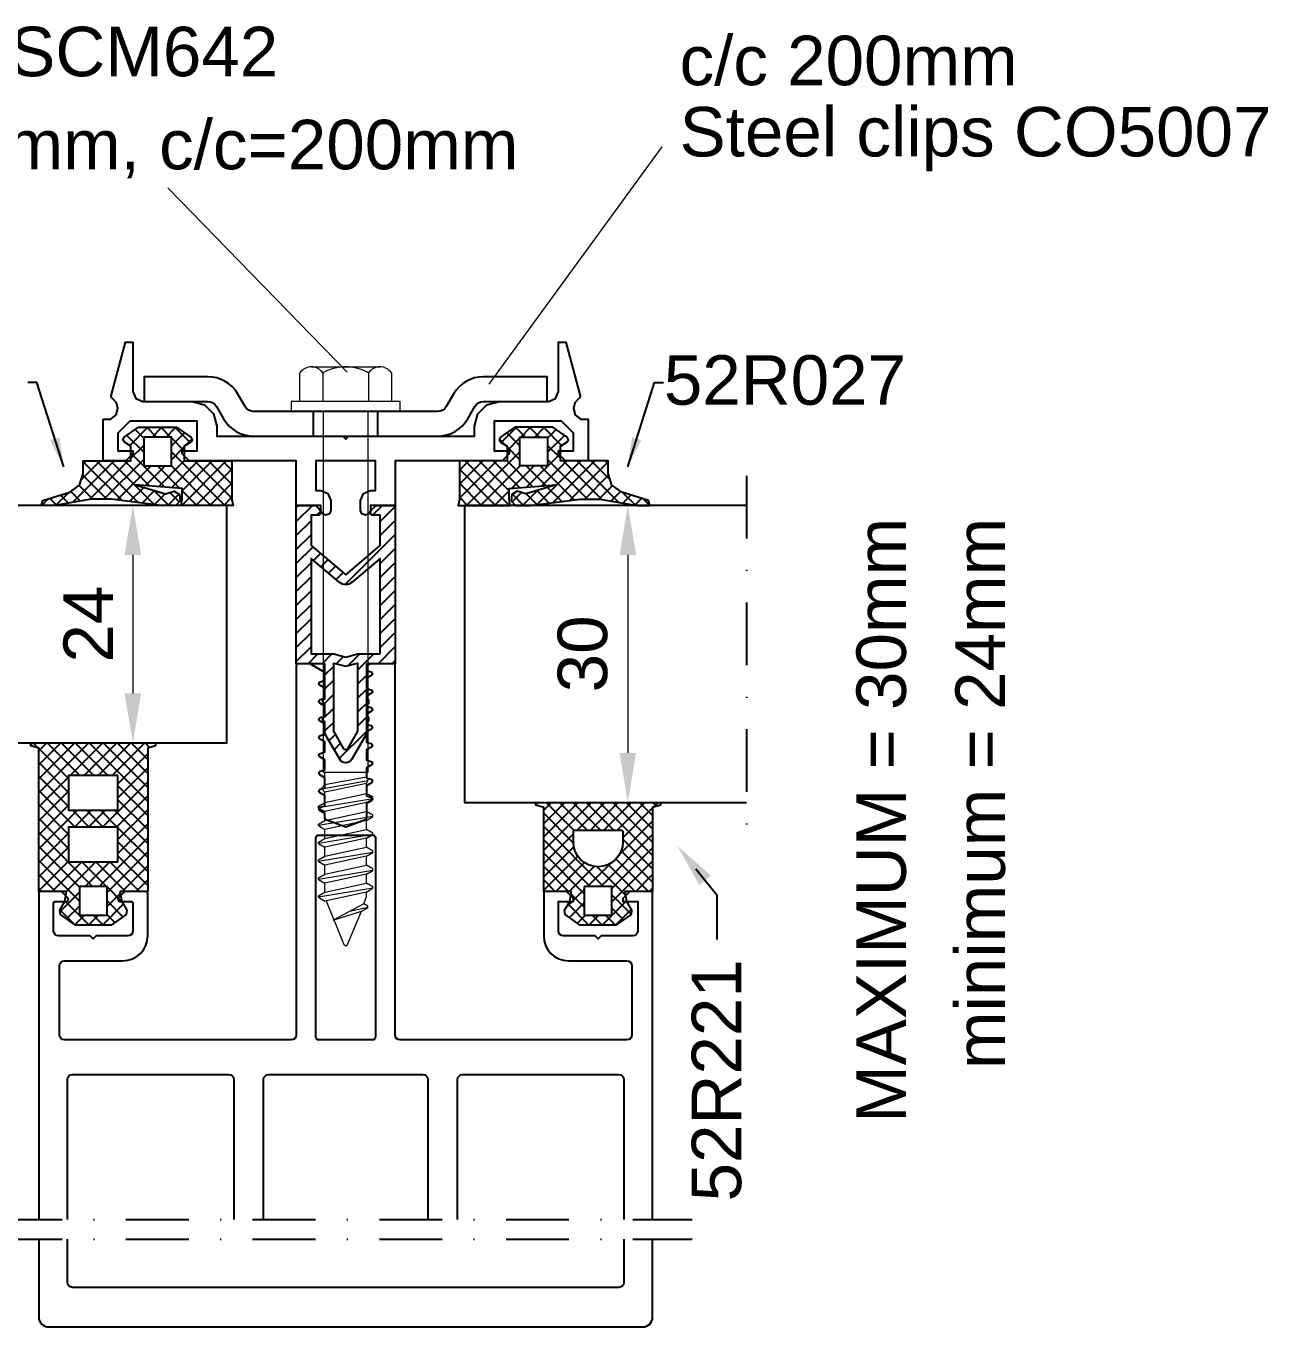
# Model space of a CAD drawing. Header units: millimetres. Extents: x 22319 to 27873, y 35287 to 39437.
# Drawn here: x 25403 to 25528.5, y 38653.1 to 38784.5 of the extents above; entities that cross this region are included whole.
import ezdxf

# ---------------------------------------------------------------- set-up
doc = ezdxf.new("R2010")
doc.units = ezdxf.units.MM
doc.header["$LTSCALE"] = 0.5
doc.linetypes.add('AM_DIN_F_W050', pattern=[6.25, 4.75, -1.5])
doc.linetypes.add('DASHDOT', pattern=[25.4, 12.7, -6.35, 0, -6.35])
for name, color, linetype in [('1', 1, 'Continuous'), ('6', 6, 'Continuous'), ('FYLLD', 6, 'Continuous'), ('LIST', 2, 'Continuous'), ('MATT', 1, 'Continuous')]:
    doc.layers.add(name, color=color, linetype=linetype)
for name, color, linetype, lineweight in [('AM_3', 6, 'AM_DIN_F_W050', 25), ('AM_5', 3, 'Continuous', 18), ('AM_6', 2, 'Continuous', 20), ('AM_7', 4, 'DASHDOT', 25), ('S_ACCESSORY', 7, 'Continuous', 9)]:
    doc.layers.add(name, color=color, linetype=linetype, lineweight=lineweight)
doc.styles.add('Border', font='ARIAL.TTF')
doc.styles.add('ROMANS', font='simplex.shx')
doc.styles.get("Standard").update_dxf_attribs({"font": 'ARIAL.TTF'})
doc.dimstyles.new('MASKIN_1-1', dxfattribs={"dimtxt": 2.5, "dimasz": 3, "dimexe": 1.5, "dimexo": 1.5, "dimgap": 1, "dimtad": 1, "dimrnd": 0.1, "dimzin": 12, "dimdsep": 46, "dimtxsty": 'ROMANS', "dimcen": -5, "dimclrd": 6, "dimclre": 6, "dimclrt": 256, "dimadec": 0, "dimazin": 0, "dimtfac": 1, "dimtmove": 2, "dimatfit": 3, "dimfxl": 0, "dimtolj": 1, "dimtzin": 12, "dimarcsym": 0})
doc.dimstyles.new('SBS_DIN$0', dxfattribs={"dimscale": 2, "dimtxt": 2.5, "dimasz": 2.5, "dimexe": 1, "dimexo": 1, "dimgap": 1, "dimtad": 1, "dimrnd": 0.5, "dimdsep": 46, "dimtxsty": 'Standard', "dimcen": 0, "dimclrd": 256, "dimclre": 256, "dimclrt": 2, "dimadec": 0, "dimazin": 2, "dimtp": 0.1, "dimtm": 0.1, "dimtfac": 0.71, "dimtofl": 0, "dimtmove": 0, "dimatfit": 3, "dimfxl": 0, "dimlwd": -1, "dimlwe": -1, "dimarcsym": 0})

# ---------------------------------------------------------------- blocks, each defined once
blk = doc.blocks.new('*D378')
at = {"layer": 'AM_5'}
blk.add_line((25463.82915492011, 38731.10107471207), (25463.82915492011, 38711.10107471207), dxfattribs=at)
for points in [[(25462.99582158678, 38731.10107471207), (25464.66248825345, 38731.10107471207), (25463.82915492011, 38736.10107471207)], [(25462.99582158678, 38711.10107471207), (25464.66248825345, 38711.10107471207), (25463.82915492011, 38706.10107471207)]]:
    blk.add_solid(points, dxfattribs=at)
at = {"layer": 'Defpoints', "color": 0}
for p in [(25463.82915492011, 38736.10107471207), (25463.82915492011, 38706.10107471207), (25463.82915492011, 38706.10107471207)]:
    blk.add_point(p, dxfattribs=at)
at = {"layer": 'AM_5', "color": 2, "insert": (25459.2745846609, 38721.10107471208), "char_height": 5, "attachment_point": 5, "rotation": 90}
blk.add_mtext('30', dxfattribs=at)
blk = doc.blocks.new('*D370')
at = {"layer": 'AM_5'}
blk.add_line((25413.82915492011, 38731.10107471207), (25413.82915492011, 38717.10107471207), dxfattribs=at)
for points in [[(25412.99582158678, 38731.10107471207), (25414.66248825344, 38731.10107471207), (25413.82915492011, 38736.10107471207)], [(25412.99582158678, 38717.10107471207), (25414.66248825344, 38717.10107471207), (25413.82915492011, 38712.10107471207)]]:
    blk.add_solid(points, dxfattribs=at)
at = {"layer": 'Defpoints', "color": 0}
for p in [(25413.82915492011, 38736.10107471207), (25413.82915492011, 38712.10107471207), (25413.82915492011, 38712.10107471207)]:
    blk.add_point(p, dxfattribs=at)
at = {"layer": 'AM_5', "color": 2, "insert": (25409.3189229965, 38724.10107471208), "char_height": 5, "attachment_point": 5, "rotation": 90}
blk.add_mtext('24', dxfattribs=at)
blk = doc.blocks.new('SCM642')
for p, q in [((-1, 5.5), (-1, -5.5)), ((0, 5.5), (-1, 5.5)), ((0, -5.5), (0, 5.5)), ((-3.881197846483701, 4.618802153519937), (-1, 4.618802153519937)), ((-4.5, -3.464101615136315), (-4.5, 3.464101615136315)), ((38.9852776749758, 2.75), (38.61000000000058, 2.099999999998545)), ((39.13527767497362, 2.75), (38.9852776749758, 2.75)), ((39.13527767497362, 2.75), (40.04027767497246, -2.75)), ((39.51055534994885, 2.099999999998545), (39.13527767497362, 2.75)), ((40.79527767497348, 2.75), (40.42000000000189, 2.099999999998545)), ((40.94527767497493, 2.75), (40.79527767497348, 2.75)), ((41.32055534994652, 2.099999999998545), (40.94527767497493, 2.75)), ((40.94527767497493, 2.75), (41.85027767497377, -2.75)), ((42.60527767497479, 2.75), (42.22999999999956, 2.099999999998545)), ((42.75527767497624, 2.75), (42.60527767497479, 2.75)), ((42.75527767497624, 2.75), (43.66027767497508, -2.75)), ((43.13055534994783, 2.099999999998545), (42.75527767497624, 2.75)), ((44.41527767497246, 2.75), (44.04000000000087, 2.099999999998545)), ((44.56527767497391, 2.75), (44.41527767497246, 2.75)), ((44.56527767497391, 2.75), (45.47027767497275, -2.75)), ((44.94055534994914, 2.099999999998545), (44.56527767497391, 2.75)), ((46.22527767497377, 2.75), (45.85000000000218, 2.099999999998545)), ((46.37527767497522, 2.75), (46.22527767497377, 2.75)), ((46.37527767497522, 2.75), (47.28027767497406, -2.75)), ((46.75055534994681, 2.099999999998545), (46.37527767497522, 2.75)), ((48.03527767497508, 2.75), (47.65999999999985, 2.099999999998545)), ((48.18527767497653, 2.75), (48.03527767497508, 2.75)), ((48.18527767497653, 2.75), (49.09027767497537, -2.75)), ((48.56055534994812, 2.099999999998545), (48.18527767497653, 2.75)), ((-3.881197846483701, 2.309401076759968), (-1, 2.309401076759968)), ((0, 2.25), (36.5, 2.25)), ((36.5, 2.25), (36.5, -2.25)), ((36.92073225483546, 2.099999999998545), (36.5, 2.099999999998545)), ((37.18379555453794, 2.224722897306492), (36.92073225483546, 2.099999999998545)), ((37.70500000000175, -2.099999999998545), (36.92073225483546, 2.099999999998545)), ((37.33379555453575, 2.224722897306492), (37.18379555453794, 2.224722897306492)), ((37.33379555453575, 2.224722897306492), (38.16558188957424, -2.383293312748719)), ((37.58856937969176, 2.099999999998545), (37.33379555453575, 2.224722897306492)), ((38.61000000000058, 2.099999999998545), (37.58856937969176, 2.099999999998545)), ((37.58856937969176, 2.099999999998545), (38.48102257227947, -2.099999999998545)), ((39.51500000000306, -2.099999999998545), (38.61000000000058, 2.099999999998545)), ((39.51055534994885, 2.099999999998545), (40.41555534994768, -2.099999999998545)), ((40.42000000000189, 2.099999999998545), (39.51055534994885, 2.099999999998545)), ((41.32500000000073, -2.099999999998545), (40.42000000000189, 2.099999999998545)), ((41.32055534994652, 2.099999999998545), (42.22555534994899, -2.099999999998545)), ((42.22999999999956, 2.099999999998545), (41.32055534994652, 2.099999999998545)), ((43.13500000000204, -2.099999999998545), (42.22999999999956, 2.099999999998545)), ((43.13055534994783, 2.099999999998545), (44.03555534994666, -2.099999999998545)), ((44.04000000000087, 2.099999999998545), (43.13055534994783, 2.099999999998545)), ((44.94500000000335, -2.099999999998545), (44.04000000000087, 2.099999999998545)), ((44.94055534994914, 2.099999999998545), (45.84555534994797, -2.099999999998545)), ((45.85000000000218, 2.099999999998545), (44.94055534994914, 2.099999999998545)), ((46.75500000000102, -2.099999999998545), (45.85000000000218, 2.099999999998545)), ((46.75055534994681, 2.099999999998545), (47.65555534994564, -2.099999999998545)), ((47.65999999999985, 2.099999999998545), (46.75055534994681, 2.099999999998545)), ((48.56500000000233, -2.099999999998545), (47.65999999999985, 2.099999999998545)), ((48.56055534994812, 2.099999999998545), (49.46555534994695, -2.099999999998545)), ((49.01527767497464, 2.099999999998545), (48.56055534994812, 2.099999999998545)), ((49.753568144366, 1.844405467178149), (49.02259639479962, 2.099995043077797)), ((49.97758199201417, 2.232421289227204), (49.753568144366, 1.844405467178149)), ((49.753568144366, 1.844405467178149), (51.40786726290753, -1.265970484004356)), ((50.12757615432201, 2.232421289227204), (49.97758199201417, 2.232421289227204)), ((50.50285718506711, 1.582391203970474), (50.12757615432201, 2.232421289227204)), ((50.12757615432201, 2.232421289227204), (50.53121655924406, 0.382285509716894)), ((53.86601312889979, 0.1887989528404432), (50.50285718506711, 1.582391203970474)), ((51.40786726290753, -1.265970484004356), (50.50285718506711, 1.582391203970474)), ((54, 0), (53.86601312889979, 0.1887989528404432)), ((53.86601312889979, -0.1887989528404432), (54, 0)), ((49.43576216527799, -1.961733286618255), (53.86601312889979, -0.1887989528404432)), ((-3.881197846483701, -2.309401076759968), (-1, -2.309401076759968)), ((36.5, -2.25), (0, -2.25)), ((37.70500000000175, -2.099999999998545), (36.5, -2.099999999998545)), ((38.01558188957642, -2.383293312748719), (37.70500000000175, -2.099999999998545)), ((38.16558188957424, -2.383293312748719), (38.01558188957642, -2.383293312748719)), ((38.16558188957424, -2.383293312748719), (38.48102257227947, -2.099999999998545)), ((39.51500000000306, -2.099999999998545), (38.48102257227947, -2.099999999998545)), ((39.89027767497464, -2.75), (39.51500000000306, -2.099999999998545)), ((40.04027767497246, -2.75), (40.41555534994768, -2.099999999998545)), ((41.32500000000073, -2.099999999998545), (40.41555534994768, -2.099999999998545)), ((41.70027767497595, -2.75), (41.32500000000073, -2.099999999998545)), ((41.85027767497377, -2.75), (42.22555534994899, -2.099999999998545)), ((43.13500000000204, -2.099999999998545), (42.22555534994899, -2.099999999998545)), ((43.51027767497362, -2.75), (43.13500000000204, -2.099999999998545)), ((43.66027767497508, -2.75), (44.03555534994666, -2.099999999998545)), ((44.94500000000335, -2.099999999998545), (44.03555534994666, -2.099999999998545)), ((45.32027767497493, -2.75), (44.94500000000335, -2.099999999998545)), ((45.47027767497275, -2.75), (45.84555534994797, -2.099999999998545)), ((46.75500000000102, -2.099999999998545), (45.84555534994797, -2.099999999998545)), ((47.13027767497624, -2.75), (46.75500000000102, -2.099999999998545)), ((47.28027767497406, -2.75), (47.65555534994564, -2.099999999998545)), ((48.56500000000233, -2.099999999998545), (47.65555534994564, -2.099999999998545)), ((48.94027767497391, -2.75), (48.56500000000233, -2.099999999998545)), ((49.09027767497537, -2.75), (49.46555534994695, -2.099999999998545)), ((40.04027767497246, -2.75), (39.89027767497464, -2.75)), ((41.85027767497377, -2.75), (41.70027767497595, -2.75)), ((43.66027767497508, -2.75), (43.51027767497362, -2.75)), ((45.47027767497275, -2.75), (45.32027767497493, -2.75)), ((47.28027767497406, -2.75), (47.13027767497624, -2.75)), ((49.09027767497537, -2.75), (48.94027767497391, -2.75)), ((-1, -4.618802153512661), (-3.881197846483701, -4.618802153512661)), ((-1, -5.5), (0, -5.5))]:
    blk.add_line(p, q)
for centre, radius, start, end in [((-3.113248654051858, 3.464101615136315), 1.386751345948164, 123.6264291359792, 236.3735708640208), ((0.1188021535162989, 0), 4.618802153516999, 150.0000000000418, 209.9999999999582), ((-3.113248654051858, -3.464101615136315), 1.386751345948235, 123.6264291359792, 236.3735708640208)]:
    blk.add_arc(centre, radius, start, end)

msp = doc.modelspace()

# ---------------------------------------------------------------- hatches: boundary and pattern name
at = {"layer": 'FYLLD'}
h = msp.add_hatch(dxfattribs=at)
h.set_pattern_fill('USER', color=256, angle=45, pattern_type=0)
h.set_pattern_definition([(315, (25120.42915492011, 38819.60107471207), (-0.7071067811865475, -0.7071067811865476), []), (225, (25120.42915492011, 38819.60107471207), (-0.7071067811865472, 0.7071067811865478), [])])
edge = h.paths.add_edge_path()
edge.add_line((25407.44990592011, 38737.42504871207), (25408.44802892011, 38738.15186371208))
edge.add_line((25404.73724392011, 38736.59040871207), (25407.44990592012, 38737.42504871207))
edge.add_line((25404.61291492011, 38736.10107471207), (25404.73724392011, 38736.59040871207))
edge.add_line((25405.92353792011, 38736.10107471207), (25404.61291492011, 38736.10107471207))
edge.add_line((25409.65779892011, 38736.73181971208), (25405.92353792011, 38736.10107471207))
edge.add_line((25411.65779892011, 38736.73181971208), (25409.65779892011, 38736.73181971208))
edge.add_line((25416.66368092011, 38736.10107471207), (25411.65779892011, 38736.73181971208))
edge.add_line((25418.17899292011, 38736.10106671207), (25416.66368092011, 38736.10107471207))
edge.add_line((25418.61434192011, 38736.56820671207), (25418.17899292011, 38736.10106671207))
edge.add_line((25418.53201292011, 38737.20143171208), (25418.61434192011, 38736.56820671208))
edge.add_line((25417.99169892011, 38737.54172571207), (25418.53201292011, 38737.20143171207))
edge.add_line((25417.12618292011, 38737.26514471207), (25417.99169892012, 38737.54172571207))
edge.add_line((25414.06514792011, 38738.17814671207), (25417.12618292011, 38737.26514471207))
edge.add_line((25418.82915492011, 38737.80107171208), (25414.06514792011, 38738.17814671207))
edge.add_line((25418.82915492011, 38736.70107271207), (25418.82915492011, 38737.80107171207))
edge.add_line((25418.70555092011, 38736.10107471207), (25418.82915492011, 38736.70107271208))
edge.add_line((25423.95276692011, 38736.10107471207), (25418.70555092011, 38736.10107471207))
edge.add_line((25423.82915492011, 38736.70107271207), (25423.95276692011, 38736.10107471207))
edge.add_line((25423.82915492011, 38740.60107471207), (25423.82915492011, 38736.70107271208))
edge.add_line((25419.02915992011, 38740.60107471207), (25423.82915492011, 38740.60107471207))
edge.add_line((25419.02915992011, 38742.10107471207), (25419.02915992011, 38740.60107471207))
edge.add_line((25419.67916092011, 38742.47634971207), (25419.02915992011, 38742.10107471207))
edge.add_line((25419.82887292011, 38742.72307671207), (25419.67916092011, 38742.47634971207))
edge.add_line((25419.70123292011, 38742.98190371208), (25419.82887292011, 38742.72307671208))
edge.add_line((25418.24570492011, 38744.00107571208), (25419.70123292011, 38742.98190371208))
edge.add_line((25414.41261292011, 38744.00107571208), (25418.24570492011, 38744.00107571208))
edge.add_line((25412.95708492011, 38742.98190371208), (25414.41261292011, 38744.00107571208))
edge.add_line((25412.82944492011, 38742.72307671207), (25412.95708492011, 38742.98190371208))
edge.add_line((25412.97915692011, 38742.47634971207), (25412.82944492011, 38742.72307671208))
edge.add_line((25413.62915792011, 38742.10107471207), (25412.97915692012, 38742.47634971207))
edge.add_line((25413.62915792011, 38740.60107471207), (25413.62915792011, 38742.10107471207))
edge.add_line((25408.82915492011, 38740.60107471207), (25413.62915792011, 38740.60107471207))
edge.add_line((25408.82915492011, 38739.32627871208), (25408.82915492011, 38740.60107471207))
edge.add_line((25408.44802892011, 38738.15186371208), (25408.82915492011, 38739.32627871208))
edge = h.paths.add_edge_path(flags=16)
edge.add_line((25417.72915692011, 38743.00107571208), (25414.92916092011, 38743.00107571208))
edge.add_line((25417.72915692011, 38740.10107471207), (25417.72915692011, 38743.00107571208))
edge.add_line((25414.92916092011, 38740.10107471207), (25417.72915692012, 38740.10107471207))
edge.add_line((25414.92916092011, 38743.00107571208), (25414.92916092011, 38740.10107471207))
h = msp.add_hatch(dxfattribs=at)
h.set_pattern_fill('USER', color=256, angle=45, pattern_type=0)
h.set_pattern_definition([(225, (25750.22915492011, 38819.60107471207), (0.7071067811865475, -0.7071067811865476), []), (315.0000000000001, (25750.22915492011, 38819.60107471207), (0.7071067811865472, 0.7071067811865478), [])])
edge = h.paths.add_edge_path()
edge.add_line((25463.20840392011, 38737.42504871207), (25462.21028092011, 38738.15186371208))
edge.add_line((25465.92106592011, 38736.59040871207), (25463.20840392011, 38737.42504871207))
edge.add_line((25466.04539492011, 38736.10107471207), (25465.92106592012, 38736.59040871207))
edge.add_line((25464.73477192011, 38736.10107471207), (25466.04539492011, 38736.10107471207))
edge.add_line((25461.00051092011, 38736.73181971208), (25464.73477192011, 38736.10107471207))
edge.add_line((25459.00051092012, 38736.73181971208), (25461.00051092012, 38736.73181971208))
edge.add_line((25453.99462892011, 38736.10107471207), (25459.00051092012, 38736.73181971208))
edge.add_line((25452.47931692011, 38736.10106671207), (25453.99462892011, 38736.10107471207))
edge.add_line((25452.04396792012, 38736.56820671207), (25452.47931692011, 38736.10106671207))
edge.add_line((25452.12629692011, 38737.20143171208), (25452.04396792011, 38736.56820671208))
edge.add_line((25452.66661092011, 38737.54172571207), (25452.12629692011, 38737.20143171207))
edge.add_line((25453.53212692011, 38737.26514471207), (25452.66661092011, 38737.54172571207))
edge.add_line((25456.59316192011, 38738.17814671207), (25453.53212692012, 38737.26514471207))
edge.add_line((25451.82915492011, 38737.80107171208), (25456.59316192011, 38738.17814671207))
edge.add_line((25451.82915492011, 38736.70107271207), (25451.82915492011, 38737.80107171207))
edge.add_line((25451.95275892011, 38736.10107471207), (25451.82915492011, 38736.70107271208))
edge.add_line((25446.70554292011, 38736.10107471207), (25451.95275892011, 38736.10107471207))
edge.add_line((25446.82915492011, 38736.70107271207), (25446.70554292011, 38736.10107471207))
edge.add_line((25446.82915492011, 38740.60107471207), (25446.82915492011, 38736.70107271208))
edge.add_line((25451.62914992011, 38740.60107471207), (25446.82915492011, 38740.60107471207))
edge.add_line((25451.62914992011, 38742.10107471207), (25451.62914992011, 38740.60107471207))
edge.add_line((25450.97914892011, 38742.47634971207), (25451.62914992011, 38742.10107471207))
edge.add_line((25450.82943692011, 38742.72307671207), (25450.97914892011, 38742.47634971207))
edge.add_line((25450.95707692011, 38742.98190371208), (25450.82943692011, 38742.72307671208))
edge.add_line((25452.41260492011, 38744.00107571208), (25450.95707692012, 38742.98190371208))
edge.add_line((25456.24569692011, 38744.00107571208), (25452.41260492011, 38744.00107571208))
edge.add_line((25457.70122492011, 38742.98190371208), (25456.24569692012, 38744.00107571208))
edge.add_line((25457.82886492011, 38742.72307671207), (25457.70122492011, 38742.98190371208))
edge.add_line((25457.67915292011, 38742.47634971207), (25457.82886492011, 38742.72307671208))
edge.add_line((25457.02915192011, 38742.10107471207), (25457.67915292011, 38742.47634971207))
edge.add_line((25457.02915192011, 38740.60107471207), (25457.02915192011, 38742.10107471207))
edge.add_line((25461.82915492011, 38740.60107471207), (25457.02915192011, 38740.60107471207))
edge.add_line((25461.82915492011, 38739.32627871208), (25461.82915492011, 38740.60107471207))
edge.add_line((25462.21028092011, 38738.15186371208), (25461.82915492011, 38739.32627871208))
edge = h.paths.add_edge_path(flags=16)
edge.add_line((25452.92915292011, 38743.00107571208), (25455.72914892012, 38743.00107571208))
edge.add_line((25452.92915292011, 38740.10107471207), (25452.92915292011, 38743.00107571208))
edge.add_line((25455.72914892011, 38740.10107471207), (25452.92915292011, 38740.10107471207))
edge.add_line((25455.72914892011, 38743.00107571208), (25455.72914892011, 38740.10107471207))
h = msp.add_hatch(dxfattribs=at)
h.set_pattern_fill('USER', color=256, angle=225, pattern_type=0)
h.set_pattern_definition([(225, (25750.22915492011, 38819.60107471207), (0.7071067811865474, -0.7071067811865477), [])])
edge = h.paths.add_edge_path()
edge.add_line((25430.32915492011, 38720.10107471207), (25430.32915492011, 38736.10107471207))
edge.add_line((25432.35341898883, 38736.10107471207), (25430.32915492012, 38736.10107471207))
edge.add_line((25432.74128695447, 38735.61320674642), (25432.35341898883, 38736.10107471207))
edge.add_arc((25432.52915492011, 38735.40107471207), 0.299999999999881, 356.14795364595, 405.0000000000499)
edge.add_arc((25432.52915492011, 38735.40107471207), 0.2999999999998124, 270, 356.14795364595)
edge.add_line((25432.52915492011, 38735.10107471207), (25431.82915492011, 38735.10107471207))
edge.add_line((25431.82915492011, 38732.03792342119), (25431.82915492011, 38735.10107471207))
edge.add_line((25435.32915492011, 38729.10107471207), (25431.82915492011, 38732.03792342119))
edge.add_line((25438.82915492011, 38732.03792342119), (25435.32915492011, 38729.10107471207))
edge.add_line((25438.82915492011, 38732.03792342119), (25438.82915492011, 38735.10107471207))
edge.add_line((25438.82915492011, 38735.10107471207), (25438.12915492011, 38735.10107471207))
edge.add_arc((25438.12915492012, 38735.40107471207), 0.3000000000003414, 176.7188512475749, 270)
edge.add_arc((25438.12915492012, 38735.40107471207), 0.3000000000000547, 134.9999999999501, 176.7188512475749)
edge.add_line((25438.4048908514, 38736.10107471207), (25437.91702288576, 38735.61320674643))
edge.add_line((25440.32915492011, 38736.10107471207), (25438.4048908514, 38736.10107471207))
edge.add_line((25440.32915492011, 38720.10107471207), (25440.32915492011, 38736.10107471207))
edge.add_line((25440.32915492011, 38720.10107471207), (25437.42915492011, 38720.10107471207))
edge.add_line((25437.42915492012, 38716.55107471207), (25437.42915492012, 38720.10107471207))
edge.add_line((25437.42915492012, 38716.55107471207), (25437.62915492012, 38716.49748487358))
edge.add_line((25437.62915492012, 38716.10466455056), (25437.62915492012, 38716.49748487359))
edge.add_line((25437.62915492012, 38716.10466455056), (25437.42915492012, 38716.05107471207))
edge.add_line((25437.42915492012, 38716.05107471207), (25437.42915492012, 38714.75107471207))
edge.add_line((25437.42915492012, 38714.75107471207), (25437.62915492012, 38714.69748487358))
edge.add_line((25437.62915492012, 38714.30466455055), (25437.62915492012, 38714.69748487358))
edge.add_line((25437.62915492012, 38714.30466455055), (25437.42915492012, 38714.25107471207))
edge.add_line((25437.42915492012, 38714.25107471207), (25437.42915492012, 38713.03833324184))
edge.add_line((25437.42915492012, 38713.03833324184), (25435.93537270276, 38710.45102654595))
edge.add_arc((25435.32915492011, 38710.80102654595), 0.6999999999999886, 270, 329.9999999999818)
edge.add_arc((25435.32915492011, 38710.80102654595), 0.700000000000117, 210.000000000002, 270)
edge.add_line((25434.72293713747, 38710.45102654594), (25433.22915492011, 38713.03833324184))
edge.add_line((25433.22915492011, 38714.25107471207), (25433.22915492011, 38713.03833324184))
edge.add_line((25433.22915492011, 38714.25107471207), (25433.02915492011, 38714.30466455056))
edge.add_line((25433.02915492011, 38714.69748487358), (25433.02915492011, 38714.30466455055))
edge.add_line((25433.02915492011, 38714.69748487358), (25433.22915492011, 38714.75107471207))
edge.add_line((25433.22915492011, 38714.75107471207), (25433.22915492011, 38716.05107471207))
edge.add_line((25433.02915492011, 38716.10466455056), (25433.22915492011, 38716.05107471206))
edge.add_line((25433.02915492011, 38716.49748487359), (25433.02915492011, 38716.10466455056))
edge.add_line((25433.02915492011, 38716.49748487359), (25433.22915492011, 38716.55107471207))
edge.add_line((25433.22915492011, 38716.55107471207), (25433.22915492011, 38720.10107471207))
edge.add_line((25430.32915492011, 38720.10107471207), (25433.22915492011, 38720.10107471207))
edge = h.paths.add_edge_path(flags=16)
edge.add_line((25434.68636731043, 38728.33503026895), (25431.82915492011, 38730.73251613186))
edge.add_line((25431.82915492011, 38721.10107471207), (25431.82915492011, 38730.73251613186))
edge.add_line((25434.12915492012, 38721.10107471207), (25431.82915492012, 38721.10107471207))
edge.add_line((25435.32915492011, 38720.77953568115), (25434.12915492011, 38721.10107471207))
edge.add_line((25436.52915492011, 38721.10107471207), (25435.32915492011, 38720.77953568116))
edge.add_line((25436.52915492011, 38721.10107471207), (25438.82915492011, 38721.10107471207))
edge.add_line((25438.82915492011, 38721.10107471207), (25438.82915492011, 38730.73251613186))
edge.add_line((25438.82915492011, 38730.73251613186), (25435.9719425298, 38728.33503026895))
edge.add_arc((25435.32915492011, 38729.10107471207), 0.9999999999999527, 230.0000000000065, 310.0000000000043)
edge.add_line((25435.15594983936, 38711.50102654594), (25434.12915492012, 38713.27948751503))
edge.add_line((25434.12915492012, 38713.27948751503), (25434.12915492012, 38720.1693261497))
edge.add_line((25435.32915492011, 38719.84778711878), (25434.12915492011, 38720.1693261497))
edge.add_line((25436.52915492011, 38720.1693261497), (25435.32915492011, 38719.84778711879))
edge.add_line((25436.52915492011, 38713.27948751503), (25436.52915492011, 38720.1693261497))
edge.add_line((25436.52915492011, 38713.27948751503), (25435.50236000087, 38711.50102654595))
edge.add_arc((25435.32915492011, 38711.60102654595), 0.2000000000000328, 209.9999999999598, 329.9999999999832)
h = msp.add_hatch(dxfattribs=at)
h.set_pattern_fill('USER', color=256, angle=45, pattern_type=0)
h.set_pattern_definition([(315, (24915.82915492011, 38819.60107471207), (-0.7071067811865475, -0.7071067811865476), []), (225, (24915.82915492011, 38819.60107471207), (-0.7071067811865472, 0.7071067811865478), [])])
edge = h.paths.add_edge_path()
edge.add_line((25415.32915492011, 38711.58671571207), (25415.32915492011, 38697.10107471207))
edge.add_line((25416.12915792011, 38711.80107571207), (25415.32915492011, 38711.58671571207))
edge.add_line((25416.12915792011, 38712.10107471207), (25416.12915792011, 38711.80107571208))
edge.add_line((25403.52915192011, 38712.10107471207), (25416.12915792011, 38712.10107471207))
edge.add_line((25403.52915192011, 38711.80107571207), (25403.52915192011, 38712.10107471207))
edge.add_line((25404.32915492011, 38711.58671571207), (25403.52915192011, 38711.80107571206))
edge.add_line((25404.32915492011, 38697.10107471207), (25404.32915492011, 38711.58671571207))
edge.add_line((25407.12915792011, 38697.10107471207), (25404.32915492011, 38697.10107471207))
edge.add_line((25406.95362092011, 38696.09293271207), (25407.12915792011, 38697.10107471207))
edge.add_line((25406.44769292011, 38695.20344171207), (25406.95362092011, 38696.09293271208))
edge.add_line((25406.50707992011, 38694.76684171207), (25406.44769292011, 38695.20344171207))
edge.add_line((25408.02915192011, 38693.70107471207), (25406.50707992011, 38694.76684171207))
edge.add_line((25411.62915792011, 38693.70107471207), (25408.02915192011, 38693.70107471207))
edge.add_line((25413.15122992011, 38694.76684171207), (25411.62915792011, 38693.70107471207))
edge.add_line((25413.21061692011, 38695.20344171207), (25413.15122992011, 38694.76684171207))
edge.add_line((25412.70468892011, 38696.09293271207), (25413.21061692011, 38695.20344171207))
edge.add_line((25412.52915192011, 38697.10107471207), (25412.70468892011, 38696.09293271208))
edge.add_line((25415.32915492011, 38697.10107471207), (25412.52915192011, 38697.10107471207))
edge = h.paths.add_edge_path(flags=16)
edge.add_line((25411.22915692011, 38697.60107471207), (25408.42915292011, 38697.60107471207))
edge.add_line((25411.22915692011, 38694.70107471207), (25411.22915692011, 38697.60107471207))
edge.add_line((25408.42915292011, 38694.70107471207), (25411.22915692011, 38694.70107471207))
edge.add_line((25408.42915292011, 38697.60107471207), (25408.42915292011, 38694.70107471207))
edge.add_line((25412.32915492011, 38703.60107471207), (25407.32915492011, 38703.60107471207))
edge.add_line((25412.32915492011, 38700.10107471207), (25412.32915492011, 38703.60107471207))
edge.add_line((25407.32915492011, 38700.10107471207), (25412.32915492011, 38700.10107471207))
edge.add_line((25407.32915492011, 38703.60107471207), (25407.32915492011, 38700.10107471207))
edge.add_line((25412.32915492011, 38708.80107471207), (25407.32915492011, 38708.80107471207))
edge.add_line((25412.32915492011, 38705.30107471207), (25412.32915492011, 38708.80107471207))
edge.add_line((25407.32915492011, 38705.30107471207), (25412.32915492011, 38705.30107471207))
edge.add_line((25407.32915492011, 38708.80107471207), (25407.32915492011, 38705.30107471207))
h = msp.add_hatch(dxfattribs=at)
h.set_pattern_fill('NET,_O', color=256, scale=0.3, angle=135)
h.set_pattern_definition([(225, (-1835.152563058891, 62774.70687441359), (-0.6735192090801865, 0.6735192090801864), []), (135, (-1835.152563058891, 62774.70687441359), (0.6735192090801864, 0.6735192090801865), [])])
edge = h.paths.add_edge_path(flags=16)
edge.add_line((25458.52915492011, 38703.30107471207), (25463.12915492011, 38703.30107471207))
edge.add_arc((25463.12915492012, 38703.10107471207), 0.1999999999970896, -1.042224084812915e-09, 90.00000000104222, ccw=False)
edge.add_line((25463.32915492011, 38703.10107471207), (25463.32915492011, 38702.10107471207))
edge.add_arc((25460.82915492011, 38702.10107471207), 2.5, 270, 360, ccw=False)
edge.add_arc((25460.82915492011, 38702.10107471207), 2.5, 180, 270, ccw=False)
edge.add_line((25458.32915492011, 38702.10107471207), (25458.32915492011, 38703.10107471207))
edge.add_arc((25458.52915492011, 38703.10107471207), 0.1999999999970896, 89.99999999895778, 180.0000000010422, ccw=False)
h.paths.add_polyline_path([(25459.42915492011, 38697.60107471207), (25459.42915492011, 38694.70107471207), (25462.22915492011, 38694.70107471207), (25462.22915492011, 38697.60107471207)], flags=16)
h.paths.add_polyline_path([(25458.12915392011, 38697.10107471207), (25455.32915492011, 38697.10107471207), (25455.32915492011, 38705.58671571207), (25454.52915592011, 38705.80107471207), (25454.52915592011, 38706.10107471207), (25467.12915392011, 38706.10107471207), (25467.12915392011, 38705.80107471207), (25466.32915492011, 38705.58671571207), (25466.32915492011, 38697.10107471207), (25463.52915592011, 38697.10107471207), (25463.70468492011, 38696.09293271207), (25464.21061692011, 38695.20344171207), (25464.15122792011, 38694.76684171207), (25462.62915392011, 38693.70107471207), (25459.02915592011, 38693.70107471207), (25457.50708192011, 38694.76684171207), (25457.44769292011, 38695.20344171207), (25457.95362492011, 38696.09293271207)])

# ---------------------------------------------------------------- linework, layer by layer
at = {"color": 2, "linetype": 'Continuous'}
msp.add_lwpolyline([(25458.52915492011, 38703.30107471207), (25463.12915492011, 38703.30107471207, -0.414213562373095), (25463.32915492011, 38703.10107471207), (25463.32915492011, 38702.10107471207, -0.414213562373095), (25460.82915492011, 38699.60107471207, -0.414213562373095), (25458.32915492011, 38702.10107471207), (25458.32915492011, 38703.10107471207, -0.414213562373095)], format="xyb", close=True, dxfattribs=at)
at = {"layer": '1'}
msp.add_lwpolyline([(25421.41297129096, 38749.10107471207), (25414.99032156014, 38749.10107471207), (25414.99032156014, 38746.60107471207), (25421.41297129096, 38746.60107471207, -0.2679491924311014), (25422.27899669474, 38746.10107471207), (25423.00068453123, 38744.85107471207, 0.2679491924310667), (25426.03177344448, 38743.10107471207), (25444.62654839575, 38743.10107471207, 0.2679491924312761), (25447.657637309, 38744.85107471207), (25448.37932514548, 38746.10107471207, -0.2679491924313022), (25449.24535054927, 38746.60107471207), (25455.66800028008, 38746.60107471207), (25455.66800028008, 38749.10107471207), (25449.24535054927, 38749.10107471207, 0.2679491924312011), (25446.21426163603, 38747.35107471207), (25445.49257379954, 38746.10107471207, -0.2679491924312979), (25444.62654839575, 38745.60107471207), (25426.03177344448, 38745.60107471207, -0.2679491924310957), (25425.16574804069, 38746.10107471207), (25424.4440602042, 38747.35107471207, 0.2679491924309667)], format="xyb", close=True, dxfattribs=at)
at = {"layer": '6'}
msp.add_lwpolyline([(25410.82915092011, 38744.80105671207), (25411.60873392011, 38744.80105671207), (25412.13301892011, 38745.24359171207), (25412.32915092011, 38745.90106271207), (25412.19356492011, 38746.45516971208), (25411.81744392011, 38746.88403371207), (25411.71443592011, 38746.95617771207), (25411.62914992011, 38747.11999571207), (25411.63596692011, 38747.17175371207), (25413.09073992011, 38752.60107471207), (25413.82915092011, 38752.60107471207), (25413.82915092011, 38747.60107471207), (25414.12204392011, 38746.89398271208), (25414.82915092011, 38746.60107471207), (25419.82915492011, 38746.60107471207), (25421.07915492011, 38746.26614471208), (25421.99421692011, 38745.35107471207), (25422.32915492011, 38744.10107471207), (25422.32915492011, 38743.10107471207), (25435.02915192011, 38743.10107471207), (25435.32915492011, 38742.80105671207), (25435.62914992011, 38743.10107471207), (25448.32915492011, 38743.10107471207), (25448.32915492011, 38744.10107471207), (25448.66409292011, 38745.35107471207), (25449.57915492011, 38746.26614471208), (25450.82915492011, 38746.60107471207), (25455.82915492011, 38746.60107471207), (25456.53626292011, 38746.89398271208), (25456.82915492011, 38747.60107471207), (25456.82915492011, 38752.60107471207), (25457.56756592011, 38752.60107471207), (25459.02233892011, 38747.17178371207), (25459.02915192011, 38747.11999571207), (25458.94387092011, 38746.95617771207), (25458.84085792011, 38746.88406471207), (25458.46473692011, 38746.45516971208), (25458.32915492011, 38745.90106271207), (25458.52528392011, 38745.24359171207), (25459.04956792011, 38744.80105671207), (25459.82915492011, 38744.80105671207), (25459.82915492011, 38740.60107471207), (25457.52915192011, 38740.60107471207), (25456.82915492011, 38741.30105671207), (25456.82915492011, 38741.60107471207), (25458.32915492011, 38741.60107471207), (25458.32915492011, 38743.40106271207), (25457.12914992011, 38744.60107471207), (25450.32915492011, 38744.60107471207), (25450.32915492011, 38741.60107471207), (25451.82915492011, 38741.60107471207), (25451.82915492011, 38741.30105671207), (25451.12914992011, 38740.60107471207), (25440.32915492011, 38740.60107471207), (25440.32915492011, 38736.10107471207), (25437.82915492011, 38736.10107471207), (25437.82915492011, 38735.60107471207), (25437.68270892011, 38735.24752871208), (25437.32915492011, 38735.10107471207), (25436.97560092011, 38735.24752871208), (25436.82915492011, 38735.60107471207), (25436.82915492011, 38736.60107471207), (25437.12204692011, 38737.30816671207), (25437.82915492011, 38737.60107471207), (25438.32915492011, 38737.60107471207), (25438.32915492011, 38740.60107471207), (25432.32915492011, 38740.60107471207), (25432.32915492011, 38737.60107471207), (25432.82915492011, 38737.60107471207), (25433.53626292011, 38737.30816671207), (25433.82915492011, 38736.60107471207), (25433.82915492011, 38735.60107471207), (25433.68270892011, 38735.24752871208), (25433.32915492011, 38735.10107471207), (25432.97560092011, 38735.24752871208), (25432.82915492011, 38735.60107471207), (25432.82915492011, 38736.10107471207), (25430.32915492011, 38736.10107471207), (25430.32915492011, 38740.60107471207), (25419.52915192011, 38740.60107471207), (25418.82915492011, 38741.30105671207), (25418.82915492011, 38741.60107471207), (25420.32915492011, 38741.60107471207), (25420.32915492011, 38744.60107471207), (25413.52915192011, 38744.60107471207), (25412.32915092011, 38743.40106271207), (25412.32915092011, 38741.60107471207), (25413.82915092011, 38741.60107471207), (25413.82915092011, 38741.30105671207), (25413.12914992011, 38740.60107471207), (25410.82915092011, 38740.60107471207)], close=True, dxfattribs=at)
for points in [[(25394.07915142011, 38712.10107471207), (25423.32916192011, 38712.10107471207), (25423.32916192011, 38736.10107471207), (25394.07915142011, 38736.10107471207)], [(25475.82915492011, 38736.10107471207), (25447.32915492011, 38736.10107471207), (25447.32915492011, 38706.10107471207), (25475.82915492011, 38706.10107471207)]]:
    msp.add_lwpolyline(points, dxfattribs=at)
for points in [[(25466.32915492011, 38663.96048900333), (25466.32915492011, 38697.10107471207), (25464.02915492011, 38697.10107471207), (25463.32915492011, 38696.40107471208), (25463.32915492011, 38696.10107471207), (25464.82915492011, 38696.10107471207), (25464.82915492011, 38693.10107471207, -0.414213562373095), (25464.32915492011, 38692.60107471207), (25461.12915492011, 38692.60107471207), (25460.82915492011, 38692.30107471207), (25460.52915492011, 38692.60107471207), (25457.32915492011, 38692.60107471207, -0.414213562373095), (25456.82915492011, 38693.10107471207), (25456.82915492011, 38696.10107471207), (25458.32915492011, 38696.10107471207), (25458.32915492011, 38696.40107471208), (25457.62915492011, 38697.10107471207), (25455.32915492011, 38697.10107471207), (25455.32915492011, 38692.60107471207, 0.4142135623730951), (25457.82915492011, 38690.10107471207), (25463.72915492011, 38690.10107471207, -0.414213562373095), (25464.22915492011, 38689.60107471207), (25464.22915492011, 38682.60107471207, -0.414213562373095), (25463.72915492011, 38682.10107471207), (25440.82915492011, 38682.10107471207, -0.414213562373095), (25440.32915492011, 38682.60107471207), (25440.32915492011, 38719.90107471208, 0.414213562373095), (25440.12915492011, 38720.10107471207), (25437.92915492011, 38720.10107471207, 0.414213562373095), (25437.42915492011, 38719.60107471207), (25437.42915492011, 38719.43176193265), (25437.8851976984, 38719.29233566327, -0.6556287291024794), (25437.92672335746, 38718.92786963132), (25437.42915492011, 38718.64059836007), (25437.42915492011, 38717.62176193265), (25437.8851976984, 38717.48233566327, -0.6556287291089815), (25437.92672335746, 38717.11786963131), (25437.42915492011, 38716.83059836007), (25437.42915492011, 38715.81176193265), (25437.8851976984, 38715.67233566326, -0.6556287291024794), (25437.92672335746, 38715.30786963132), (25437.42915492011, 38715.02059836008), (25437.42915492011, 38714.00176193265), (25437.8851976984, 38713.86233566327, -0.6556287291024794), (25437.92672335746, 38713.49786963132), (25437.42915492011, 38713.21059836007), (25437.42915492011, 38712.19176193265), (25437.8851976984, 38712.05233566327, -0.6556287291089815), (25437.92672335746, 38711.68786963131), (25437.42915492011, 38711.40059836007), (25437.42915492011, 38710.38176193265), (25437.8851976984, 38710.24233566326, -0.6556287291024794), (25437.92672335746, 38709.87786963132), (25437.42915492011, 38709.59059836008), (25437.42915492011, 38708.57176193265), (25437.8851976984, 38708.43233566327, -0.6556287291024794), (25437.92672335746, 38708.06786963132), (25437.42915492011, 38707.78059836008), (25437.42915492011, 38706.76176193265), (25437.8851976984, 38706.62233566327, -0.6556287291024794), (25437.92672335746, 38706.25786963132), (25437.42915492011, 38705.97059836007), (25437.42915492011, 38704.5754744655, -0.315298788879363), (25437.23176096311, 38704.29356667926), (25435.32915492011, 38703.60107471207), (25433.42654887711, 38704.29356667926, -0.315298788879363), (25433.22915492011, 38704.5754744655), (25433.22915492011, 38704.97059836007), (25432.73158648276, 38705.25786963132, -0.65562872909063), (25432.77311214182, 38705.62233566327), (25433.22915492011, 38705.76176193265), (25433.22915492011, 38706.78059836008), (25432.73158648276, 38707.06786963132, -0.65562872909063), (25432.77311214182, 38707.43233566327), (25433.22915492011, 38707.57176193265), (25433.22915492011, 38708.59059836008), (25432.73158648276, 38708.87786963132, -0.65562872909063), (25432.77311214182, 38709.24233566326), (25433.22915492011, 38709.38176193265), (25433.22915492011, 38710.40059836007), (25432.73158648276, 38710.68786963131, -0.6556287290971322), (25432.77311214182, 38711.05233566327), (25433.22915492011, 38711.19176193265), (25433.22915492011, 38712.21059836007), (25432.73158648276, 38712.49786963132, -0.65562872909063), (25432.77311214182, 38712.86233566327), (25433.22915492011, 38713.00176193265), (25433.22915492011, 38714.02059836008), (25432.73158648276, 38714.30786963132, -0.65562872909063), (25432.77311214182, 38714.67233566326), (25433.22915492011, 38714.81176193265), (25433.22915492011, 38715.83059836007), (25432.73158648276, 38716.11786963131, -0.6556287290971322), (25432.77311214182, 38716.48233566327), (25433.22915492011, 38716.62176193265), (25433.22915492011, 38717.64059836007), (25432.73158648276, 38717.92786963132, -0.65562872909063), (25432.77311214182, 38718.29233566327), (25433.22915492011, 38718.43176193265), (25433.22915492011, 38719.23504930829), (25431.72915492011, 38720.10107471207), (25430.52915492011, 38720.10107471207, 0.4142135623730949), (25430.32915492011, 38719.90107471208), (25430.32915492011, 38682.60107471207, -0.414213562373095), (25429.82915492011, 38682.10107471207), (25406.92915492011, 38682.10107471207, -0.414213562373095), (25406.42915492011, 38682.60107471207), (25406.42915492011, 38689.60107471207, -0.414213562373095), (25406.92915492011, 38690.10107471207), (25412.82915492011, 38690.10107471207, 0.414213562373095), (25415.32915492011, 38692.60107471207), (25415.32915492011, 38696.90107391089, 0.414214735676224), (25415.12915411893, 38697.10107391089), (25413.11198794965, 38697.10106583031, 0.1989113262788697), (25412.97056739459, 38697.04248718655), (25412.38773356388, 38696.45965335584, 0.1989123673830008), (25412.32915492011, 38696.3182319996), (25412.32915492011, 38696.30107471207, 0.414213562373095), (25412.52915492011, 38696.10107471207), (25413.62915492011, 38696.10107471207, -0.414213562373095), (25413.82915492011, 38695.90107471208), (25413.82915492011, 38693.10107471207, -0.414213562373095), (25413.32915492011, 38692.60107471207), (25410.12915492011, 38692.60107471207), (25409.82915492011, 38692.30107471207), (25409.52915492011, 38692.60107471207), (25406.32915492011, 38692.60107471207, -0.414213562373095), (25405.82915492011, 38693.10107471207), (25405.82915492011, 38695.90107471208, -0.414213562373095), (25406.02915492011, 38696.10107471207), (25407.12915492011, 38696.10107471207, 0.414213562373095), (25407.32915492011, 38696.30107471207), (25407.32915492011, 38696.3182319996, 0.1989123673830008), (25407.27057627635, 38696.45965335584), (25406.68773356387, 38697.04249606831, 0.1989123673863435), (25406.54631220764, 38697.10107471207), (25404.52915492011, 38697.10107471207, 0.4142135623784227), (25404.32915492011, 38696.90107471208), (25404.32915492012, 38663.96048900332)], [(25407.22915492011, 38663.96048900333), (25407.22915492011, 38678.10107471207, -0.414213562373095), (25407.72915492011, 38678.60107471207), (25423.53415492011, 38678.60107471207, -0.414213562373095), (25424.03415492011, 38678.10107471207), (25424.03415492011, 38663.96048900332)], [(25427.03415492011, 38663.96048900332), (25427.03415492011, 38678.10107471207, -0.414213562373095), (25427.53415492011, 38678.60107471207), (25443.13415492011, 38678.60107471207, -0.414213562373095), (25443.63415492011, 38678.10107471207), (25443.63415492012, 38663.96048900332)], [(25446.63415492011, 38663.96048900332), (25446.63415492011, 38678.10107471207, -0.414213562373095), (25447.13415492011, 38678.60107471207), (25462.92915492011, 38678.60107471207, -0.414213562373095), (25463.42915492011, 38678.10107471207), (25463.42915492012, 38663.96048900333)], [(25404.32915492011, 38661.96048900333), (25404.32915492011, 38654.10107471207, 0.4142135623730951), (25405.32915492011, 38653.10107471207), (25465.32915492011, 38653.10107471207, 0.414213562373095), (25466.32915492011, 38654.10107471207), (25466.32915492011, 38661.96048900333)], [(25463.42915492011, 38661.96048900333), (25463.42915492011, 38657.60107471207, -0.4142135623730284), (25462.92915492011, 38657.10107471207), (25407.72915492011, 38657.10107471207, -0.414213562373095), (25407.22915492011, 38657.60107471207), (25407.22915492011, 38661.96048900333)]]:
    msp.add_lwpolyline(points, format="xyb", dxfattribs=at)
msp.add_lwpolyline([(25432.62915492011, 38702.80107471207), (25438.02915492011, 38702.80107471208, -0.414213562373095), (25438.32915492011, 38702.50107471208), (25438.32915492011, 38682.40107471208, -0.4142135623730813), (25438.02915492011, 38682.10107471207), (25432.62915492011, 38682.10107471207, -0.414213562373095), (25432.32915492011, 38682.40107471208), (25432.32915492011, 38702.50107471208, -0.414213562373088)], format="xyb", close=True, dxfattribs=at)
at = {"layer": 'AM_3'}
for p, q in [((25432.07915492011, 38743.10107471207), (25432.07915492011, 38745.60107471207)), ((25438.57915492011, 38743.10107471207), (25438.57915492011, 38745.60107471207))]:
    msp.add_line(p, q, dxfattribs=at)
at = {"layer": 'AM_6'}
for p, q in [((25449.83805246064, 38748.33518825471), (25467.28664312454, 38772.33001366449)), ((25435.49128345447, 38749.55107471207), (25417.37152893879, 38768.19319764824))]:
    msp.add_line(p, q, dxfattribs=at)
at = {"layer": 'AM_7'}
msp.add_line((25475.82915492011, 38739.10107471207), (25475.82915492011, 38703.10107471207), dxfattribs=at)
at = {"layer": 'AM_7', "color": 6}
for p, q in [((25400.32915492011, 38663.96048900332), (25470.32915492011, 38663.96048900332)), ((25400.32915492011, 38661.96048900332), (25470.32915492011, 38661.96048900332))]:
    msp.add_line(p, q, dxfattribs=at)
at = {"layer": 'LIST'}
for p, q in [((25413.12914992011, 38740.60107471207), (25410.82915092011, 38740.60107471207)), ((25459.42915492011, 38697.60107471207), (25459.42915492011, 38694.70107471207)), ((25462.22915492011, 38697.60107471207), (25459.42915492011, 38697.60107471207)), ((25462.22915492011, 38694.70107471207), (25462.22915492011, 38697.60107471207)), ((25459.42915492011, 38694.70107471207), (25462.22915492011, 38694.70107471207))]:
    msp.add_line(p, q, dxfattribs=at)
for points in [[(25423.82915492011, 38740.60107471207), (25423.82915492011, 38736.70107271207), (25423.95276692011, 38736.10107471207), (25418.70555092011, 38736.10107471207), (25418.82915492011, 38736.70107271207), (25418.82915492011, 38737.80107171208), (25414.06514792011, 38738.17814671207), (25417.12618292011, 38737.26514471207), (25417.99169892011, 38737.54172571207), (25418.53201292011, 38737.20143171208), (25418.61434192011, 38736.56820671207), (25418.17899292011, 38736.10106671207), (25416.66368092011, 38736.10107471207), (25411.65779892011, 38736.73181971208), (25409.65779892011, 38736.73181971208), (25405.92353792011, 38736.10107471207), (25404.61291492011, 38736.10107471207), (25404.73724392011, 38736.59040871207), (25407.44990592011, 38737.42504871207), (25408.44802892011, 38738.15186371208), (25408.82915492011, 38739.32627871208), (25408.82915492011, 38740.60107471207), (25413.62915792011, 38740.60107471207), (25413.62915792011, 38742.10107471207), (25412.97915692011, 38742.47634971207), (25412.82944492011, 38742.72307671207), (25412.95708492011, 38742.98190371208), (25414.41261292011, 38744.00107571208), (25418.24570492011, 38744.00107571208), (25419.70123292011, 38742.98190371208), (25419.82887292011, 38742.72307671207), (25419.67916092011, 38742.47634971207), (25419.02915992011, 38742.10107471207), (25419.02915992011, 38740.60107471207)], [(25414.92916092011, 38743.00107571208), (25414.92916092011, 38740.10107471207), (25417.72915692011, 38740.10107471207), (25417.72915692011, 38743.00107571208)], [(25446.82915492011, 38740.60107471207), (25446.82915492011, 38736.70107271207), (25446.70554292011, 38736.10107471207), (25451.95275892011, 38736.10107471207), (25451.82915492011, 38736.70107271207), (25451.82915492011, 38737.80107171208), (25456.59316192011, 38738.17814671207), (25453.53212692011, 38737.26514471207), (25452.66661092011, 38737.54172571207), (25452.12629692011, 38737.20143171208), (25452.04396792012, 38736.56820671207), (25452.47931692011, 38736.10106671207), (25453.99462892011, 38736.10107471207), (25459.00051092012, 38736.73181971208), (25461.00051092011, 38736.73181971208), (25464.73477192011, 38736.10107471207), (25466.04539492011, 38736.10107471207), (25465.92106592011, 38736.59040871207), (25463.20840392011, 38737.42504871207), (25462.21028092011, 38738.15186371208), (25461.82915492011, 38739.32627871208), (25461.82915492011, 38740.60107471207), (25457.02915192011, 38740.60107471207), (25457.02915192011, 38742.10107471207), (25457.67915292011, 38742.47634971207), (25457.82886492011, 38742.72307671207), (25457.70122492011, 38742.98190371208), (25456.24569692011, 38744.00107571208), (25452.41260492011, 38744.00107571208), (25450.95707692011, 38742.98190371208), (25450.82943692011, 38742.72307671207), (25450.97914892011, 38742.47634971207), (25451.62914992011, 38742.10107471207), (25451.62914992011, 38740.60107471207)], [(25455.72914892011, 38743.00107571208), (25455.72914892011, 38740.10107471207), (25452.92915292011, 38740.10107471207), (25452.92915292011, 38743.00107571208)], [(25412.52915192011, 38697.10107471207), (25412.70468892011, 38696.09293271207), (25413.21061692011, 38695.20344171207), (25413.15122992011, 38694.76684171207), (25411.62915792011, 38693.70107471207), (25408.02915192011, 38693.70107471207), (25406.50707992011, 38694.76684171207), (25406.44769292011, 38695.20344171207), (25406.95362092011, 38696.09293271207), (25407.12915792011, 38697.10107471207), (25404.32915492011, 38697.10107471207), (25404.32915492011, 38711.58671571207), (25403.52915192011, 38711.80107571207), (25403.52915192011, 38712.10107471207), (25416.12915792011, 38712.10107471207), (25416.12915792011, 38711.80107571207), (25415.32915492011, 38711.58671571207), (25415.32915492011, 38697.10107471207)], [(25412.32915492011, 38708.80107471207), (25407.32915492011, 38708.80107471207), (25407.32915492011, 38705.30107471207), (25412.32915492011, 38705.30107471207)], [(25458.12915392011, 38697.10107471207), (25455.32915492011, 38697.10107471207), (25455.32915492011, 38705.58671571207), (25454.52915592011, 38705.80107471207), (25454.52915592011, 38706.10107471207), (25467.12915392011, 38706.10107471207), (25467.12915392011, 38705.80107471207), (25466.32915492011, 38705.58671571207), (25466.32915492011, 38697.10107471207), (25463.52915592011, 38697.10107471207), (25463.70468492011, 38696.09293271207), (25464.21061692011, 38695.20344171207), (25464.15122792011, 38694.76684171207), (25462.62915392011, 38693.70107471207), (25459.02915592011, 38693.70107471207), (25457.50708192011, 38694.76684171207), (25457.44769292011, 38695.20344171207), (25457.95362492011, 38696.09293271207)], [(25412.32915492011, 38703.60107471207), (25407.32915492011, 38703.60107471207), (25407.32915492011, 38700.10107471207), (25412.32915492011, 38700.10107471207)], [(25408.42915292011, 38694.70107471207), (25411.22915692011, 38694.70107471207), (25411.22915692011, 38697.60107471207), (25408.42915292011, 38697.60107471207)], [(25459.42915492011, 38697.60107471207), (25459.42915492011, 38694.70107471207), (25462.22915492011, 38694.70107471207), (25462.22915492011, 38697.60107471207)]]:
    msp.add_lwpolyline(points, close=True, dxfattribs=at)
msp.add_lwpolyline([(25437.42915492012, 38720.10107471207), (25437.42915492012, 38716.55107471207), (25437.62915492012, 38716.49748487359), (25437.62915492012, 38716.10466455056), (25437.42915492012, 38716.05107471207), (25437.42915492012, 38714.75107471207), (25437.62915492012, 38714.69748487358), (25437.62915492012, 38714.30466455055), (25437.42915492012, 38714.25107471207), (25437.42915492012, 38713.03833324184), (25435.93537270276, 38710.45102654595, -0.2679491924313181), (25435.32915492011, 38710.10102654595, -0.2679491924313181), (25434.72293713747, 38710.45102654594), (25433.22915492011, 38713.03833324184), (25433.22915492011, 38714.25107471207), (25433.02915492011, 38714.30466455055), (25433.02915492011, 38714.69748487358), (25433.22915492011, 38714.75107471207), (25433.22915492011, 38716.05107471207), (25433.02915492011, 38716.10466455056), (25433.02915492011, 38716.49748487359), (25433.22915492011, 38716.55107471207), (25433.22915492011, 38720.10107471207), (25430.32915492011, 38720.10107471207), (25430.32915492011, 38736.10107471207), (25432.35341898883, 38736.10107471207), (25432.74128695447, 38735.61320674642, -0.2164453754118905), (25432.82847717653, 38735.38092063525, -0.3946564050716648), (25432.52915492011, 38735.10107471207), (25431.82915492011, 38735.10107471207), (25431.82915492011, 38732.03792342119), (25435.32915492011, 38729.10107471207), (25438.82915492011, 38732.03792342119), (25438.82915492011, 38735.10107471207), (25438.12915492012, 38735.10107471207, -0.4310878545444273), (25437.82964670949, 38735.41824537799, -0.1840704505670157), (25437.91702288576, 38735.61320674643), (25438.4048908514, 38736.10107471207), (25440.32915492011, 38736.10107471207), (25440.32915492011, 38720.10107471207), (25437.42914592012, 38720.10107471207)], format="xyb", dxfattribs=at)
for points in [[(25438.82915492011, 38721.10107471207), (25438.82915492011, 38730.73251613186), (25435.9719425298, 38728.33503026895, -0.3639702342654355), (25434.68636731043, 38728.33503026895), (25431.82915492011, 38730.73251613186), (25431.82915492011, 38721.10107471207), (25434.12915492012, 38721.10107471207), (25435.32915492011, 38720.77953568115), (25436.52915492011, 38721.10107471207)], [(25436.52915492011, 38713.27948751503), (25435.50236000087, 38711.50102654594, -0.577350269190112), (25435.15594983936, 38711.50102654594), (25434.12915492012, 38713.27948751503), (25434.12915492012, 38720.1693261497), (25435.32915492011, 38719.84778711878), (25436.52915492011, 38720.1693261497)]]:
    msp.add_lwpolyline(points, format="xyb", close=True, dxfattribs=at)
at = {"layer": 'MATT'}
msp.add_lwpolyline([(25470.7023007377, 38699.38594932185), (25472.82915492011, 38696.76455147729), (25472.82915492011, 38692.24935608608)], dxfattribs=at)
msp.add_solid([(25472.22979302143, 38698.69365796473), (25468.81214616943, 38701.71560932023), (25471.06496302224, 38697.74858068059)], dxfattribs=at)

# ---------------------------------------------------------------- block references
at = {"layer": 'S_ACCESSORY', "rotation": 270}
msp.add_blockref('SCM642', (25435.32916092012, 38745.60107471207), dxfattribs=at)

# ---------------------------------------------------------------- texts
at = {"layer": 'AM_6', "style": 'Border'}
for s, p in [('Screw SCM642', (25379.99836532793, 38779.45662538848)), ('c/c 200mm', (25469.05435654512, 38778.55280547033)), ('Steel clips CO5007', (25469.05435654512, 38771.3574265354)), ('5,5x54mm, c/c=200mm', (25379.99836532793, 38770.05797223799))]:
    msp.add_text(s, height=5, dxfattribs=at).set_placement(p)
at = {"layer": 'AM_6', "insert": (25491.92980790168, 38746.20136232613), "char_height": 5, "attachment_point": 9, "style": 'Border'}
msp.add_mtext('52R027', dxfattribs=at)
at = {"layer": 'AM_6', "char_height": 5, "attachment_point": 3, "rotation": 90.00000000000001, "style": 'Border'}
for s, insert in [('MAXIMUM = 30mm', (25486.91625294255, 38734.84429304877)), ('minimum = 24mm', (25496.91625294255, 38734.84429304877)), ('52R221', (25470.27783965217, 38690.24935608608))]:
    msp.add_mtext(s, dxfattribs=dict(at, insert=insert))

# ---------------------------------------------------------------- dimensions: what is measured, and where the dimension line sits
at = {"layer": 'AM_5'}
for base, p1, p2, picture, middle in [((25413.82915492011, 38712.10107471207), (25413.82915492011, 38736.10107471207), (25413.82915492011, 38712.10107471207), '*D370', (25409.3189229965, 38724.10107471208)), ((25463.82915492011, 38706.10107471207), (25463.82915492011, 38736.10107471207), (25463.82915492011, 38706.10107471207), '*D378', (25459.2745846609, 38721.10107471208))]:
    dim = msp.add_linear_dim(base=base, p1=p1, p2=p2, angle=270, dimstyle='SBS_DIN$0', dxfattribs=at)
    dim.commit()
    dim.dimension.update_dxf_attribs({"geometry": picture, "text_midpoint": middle})

# ---------------------------------------------------------------- leaders
at = {"layer": 'MATT'}
for points in [[(25406.84616367079, 38739.98654010392), (25404.13415967973, 38748.5203861678), (25403.24083717842, 38748.5203861678)], [(25463.81214616943, 38739.98654010392), (25466.52415016049, 38748.5203861678), (25467.41747266181, 38748.5203861678)]]:
    msp.add_leader(points, dimstyle='MASKIN_1-1', dxfattribs=at)

doc.saveas('drawing.dxf')
